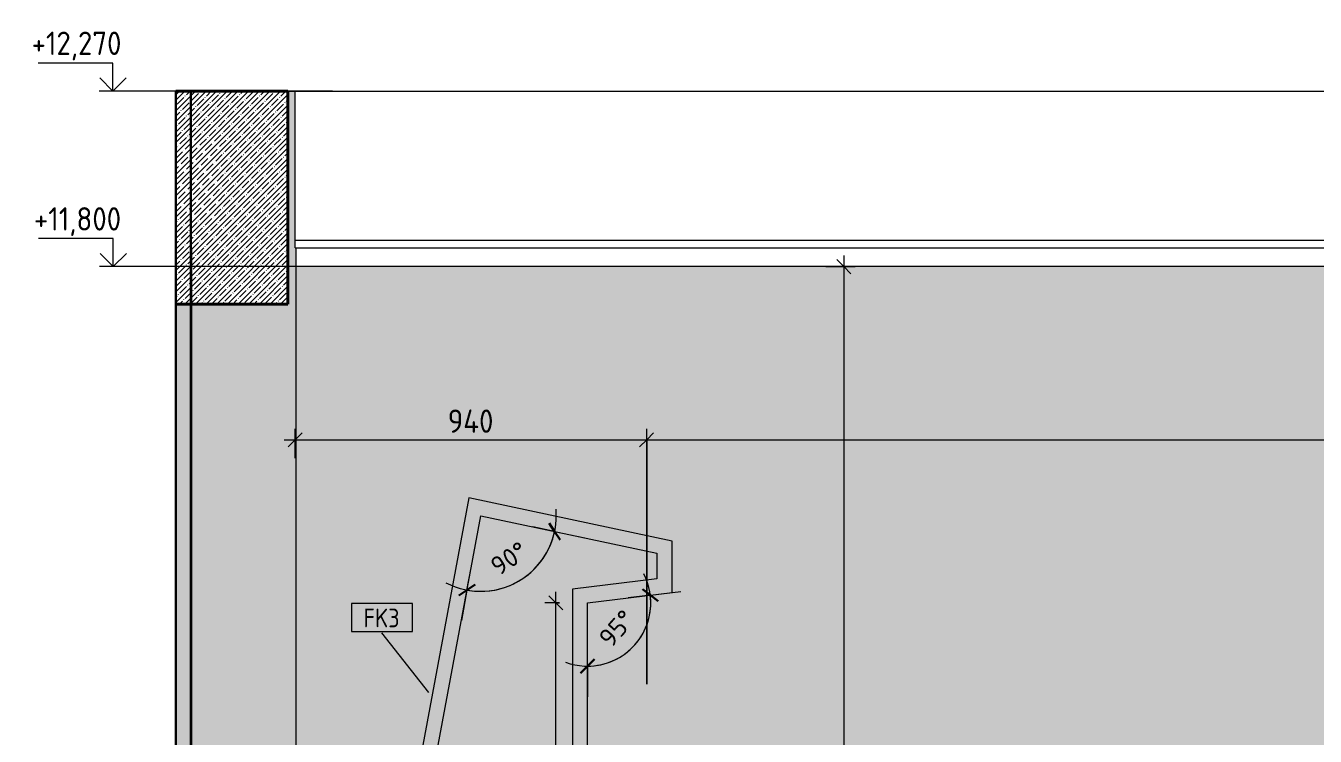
# Model space of a CAD drawing. Header units: millimetres. Extents: x 54605 to 109624, y -2609 to 12445.
# Drawn here: x 101613 to 105064, y 10543 to 12445 of the extents above; entities that cross this region are included whole.
import ezdxf

# ---------------------------------------------------------------- set-up
doc = ezdxf.new("R2010")
doc.units = ezdxf.units.MM
for name, color, linetype, lineweight in [('A-ANNO-DIMS', 7, 'Continuous', 9), ('A-ANNO-DIMS-25', 7, 'Continuous', 9), ('A-CLNG', 7, 'Continuous', 9), ('A-DETL', 7, 'Continuous', 9), ('A-FLOR', 7, 'Continuous', 9), ('A-WALL-IDEN', 7, 'Continuous', 9), ('A-WALL-PATT', 7, 'Continuous', 9), ('G-ANNO-DIMS', 7, 'Continuous', 9), ('G-ANNO-DIMS-1', 7, 'Continuous', 20), ('I-WALL', 7, 'Continuous', 9)]:
    doc.layers.add(name, color=color, linetype=linetype, lineweight=lineweight)
for name, color, linetype, lineweight, true_color in [('A-WALL-5', 7, 'Continuous', 30, 0x3c3c3c), ('A-WALL-7', 7, 'Continuous', 40, 0x3c3c3c), ('A-WALL-FNSH-3', 7, 'Continuous', 30, 0x3c3c3c), ('I-WALL-1', 7, 'Continuous', 9, 0x787878)]:
    doc.layers.add(name, color=color, linetype=linetype, lineweight=lineweight, true_color=true_color)
doc.styles.add('GOST Common_5', font='GOST_Common.ttf', dxfattribs={"width": 0.9, "height": 50})
doc.styles.add('ISOCPEUR_2', font='isocpeur.ttf', dxfattribs={"width": 0.9, "height": 62.5})
doc.styles.add('ISOCPEUR_5', font='isocpeur.ttf', dxfattribs={"height": 50})
doc.dimstyles.new('ISO-2_0_1_0K__СРЕДНИЙ', dxfattribs={"dimscale": 304.8, "dimtxt": 49.799059, "dimasz": 0.123031, "dimexe": 0.19685, "dimexo": 0.123031, "dimgap": 0.082021, "dimtad": 1, "dimdec": 3, "dimrnd": 0.001, "dimdsep": 46, "dimtxsty": 'ISOCPEUR_5', "dimblk1": 'OBLIQUE', "dimblk2": 'OBLIQUE', "dimsah": 1, "dimcen": 0.09, "dimdle": 0.19685, "dimadec": 0, "dimazin": 0, "dimtfac": 1, "dimtdec": 4, "dimtix": 1, "dimtmove": 0, "dimatfit": 3, "dimfxl": 1, "dimtvp": 1, "dimtolj": 1, "dimtzin": 0, "dimarcsym": 2})
doc.dimstyles.new('ISO-2_0_1_0K__СРЕДНИЙ_1', dxfattribs={"dimscale": 304.8, "dimtxt": 49.799059, "dimasz": 0.123031, "dimexe": 0.19685, "dimexo": 0.123031, "dimgap": 0.082021, "dimtad": 1, "dimdec": 3, "dimrnd": 0.001, "dimdsep": 46, "dimtxsty": 'ISOCPEUR_5', "dimblk1": 'OBLIQUE', "dimblk2": 'OBLIQUE', "dimsah": 1, "dimcen": 0.09, "dimdle": 0.19685, "dimadec": 0, "dimazin": 0, "dimtfac": 1, "dimtdec": 4, "dimtix": 1, "dimtmove": 0, "dimatfit": 3, "dimfxl": 1, "dimtvp": 1, "dimtolj": 1, "dimtzin": 0, "dimarcsym": 2})
doc.dimstyles.new('ISO-2_5_0_9К_БОЛЬШОЙ_1', dxfattribs={"dimscale": 304.8, "dimtxt": 62.248823, "dimasz": 0.123031, "dimexe": 0.098425, "dimexo": 0.246063, "dimgap": 0, "dimtad": 1, "dimdec": 0, "dimrnd": 10, "dimzin": 0, "dimdsep": 46, "dimtxsty": 'ISOCPEUR_2', "dimblk1": 'OBLIQUE', "dimblk2": 'OBLIQUE', "dimsah": 1, "dimcen": 0.09, "dimdle": 0.098425, "dimazin": 0, "dimtfac": 1, "dimtdec": 4, "dimtix": 1, "dimtmove": 0, "dimatfit": 3, "dimfxl": 1, "dimtvp": 1, "dimtolj": 1, "dimtzin": 0, "dimarcsym": 2})

# ---------------------------------------------------------------- blocks, each defined once
blk = doc.blocks.new('Высотные отметки - Стрелка_Верх-17668718-Развертка 3_07-4')
at = {"layer": 'G-ANNO-DIMS'}
for p, q in [((-68.2, 12345), (-268.2, 12345)), ((-68.2, 12270), (-68.2, 12345)), ((-30.3, 12270), (-105.3, 12270))]:
    blk.add_line(p, q, dxfattribs=at)
at = {"layer": 'G-ANNO-DIMS-1'}
for q in [(-103.6, 12305.4), (-32.9, 12305.4)]:
    blk.add_line((-68.2, 12270), q, dxfattribs=at)
blk = doc.blocks.new('DIMBLOCK66-Развертка 3_07-4')
at = {"layer": 'A-ANNO-DIMS-25'}
for p, q in [((102334.2, 11287.6), (102334.2, 11366.1)), ((103274.7, 10682.5), (103274.7, 11366.1)), ((102304.2, 11336.1), (103274.7, 11336.1)), ((102334.2, 11336.1), (102334.2, 11287.6)), ((103274.7, 11336.1), (103274.7, 10682.5))]:
    blk.add_line(p, q, dxfattribs=at)
at = {"layer": 'A-ANNO-DIMS-25', "lineweight": 20}
for p, q in [((102334.2, 11336.1), (102315.4, 11317.3)), ((102334.2, 11336.1), (102352.9, 11354.8)), ((103274.7, 11336.1), (103255.9, 11317.3)), ((103274.7, 11336.1), (103293.4, 11354.8))]:
    blk.add_line(p, q, dxfattribs=at)
at = {"layer": 'A-ANNO-DIMS-25', "color": 0, "insert": (102742.2, 11417.7), "char_height": 62.5, "width": 149.397, "attachment_point": 1, "line_spacing_factor": 1.149209, "style": 'ISOCPEUR_2'}
blk.add_mtext('940', dxfattribs=at)
blk = doc.blocks.new('_Oblique')
at = {"color": 0, "linetype": 'ByBlock', "lineweight": -2}
blk.add_line((-0.5, -0.5), (0.5, 0.5), dxfattribs=at)
blk = doc.blocks.new('DIMBLOCK67-Развертка 3_07-4')
at = {"layer": 'A-ANNO-DIMS-25'}
for p, q in [((103274.7, 10682.5), (103274.7, 11366.1)), ((107321.4, 10575), (107321.4, 11366.1)), ((103274.7, 11336.1), (107351.4, 11336.1)), ((103274.7, 11336.1), (103274.7, 10682.5)), ((107321.4, 11336.1), (107321.4, 10575))]:
    blk.add_line(p, q, dxfattribs=at)
at = {"layer": 'A-ANNO-DIMS-25', "lineweight": 20}
for p, q in [((103274.7, 11336.1), (103255.9, 11317.3)), ((103274.7, 11336.1), (103293.4, 11354.8)), ((107321.4, 11336.1), (107302.6, 11317.3)), ((107321.4, 11336.1), (107340.1, 11354.8))]:
    blk.add_line(p, q, dxfattribs=at)
at = {"layer": 'A-ANNO-DIMS-25', "color": 0, "insert": (105216, 11417.7), "char_height": 62.5, "width": 196.802, "attachment_point": 1, "line_spacing_factor": 1.149209, "style": 'ISOCPEUR_2'}
blk.add_mtext('4050', dxfattribs=at)
blk = doc.blocks.new('DIMBLOCK70-Развертка 3_07-4')
at = {"layer": 'A-ANNO-DIMS-25'}
for p, q in [((103028.4, 11091.1), (102969.7, 11103.6)), ((103028.4, 11091.1), (103109.1, 11074)), ((102793.7, 10934.4), (102804.6, 10993.4)), ((102793.7, 10934.4), (102778.6, 10853.3)), ((102793.7, 10934.4), (102793.7, 10934.4))]:
    blk.add_line(p, q, dxfattribs=at)
at = {"layer": 'A-ANNO-DIMS-25', "lineweight": 30}
for p, q in [((103028.4, 11091.1), (103014, 11113.4)), ((103028.4, 11091.1), (103042.9, 11068.9)), ((102793.7, 10934.4), (102815.5, 10949.4)), ((102793.7, 10934.4), (102771.8, 10919.4))]:
    blk.add_line(p, q, dxfattribs=at)
at = {"layer": 'A-ANNO-DIMS-25'}
for start, end in [(242.4634, 5.0006), (259.4639, 348)]:
    blk.add_arc((102830.6, 11133.2), 202.2, start, end, dxfattribs=at)
at = {"layer": 'A-ANNO-DIMS-25', "color": 0, "insert": (102850.9, 11012.2), "char_height": 50, "width": 120.667, "attachment_point": 1, "rotation": 33.732, "line_spacing_factor": 1.149209, "style": 'ISOCPEUR_5'}
blk.add_mtext('90°', dxfattribs=at)
blk = doc.blocks.new('DIMBLOCK71-Развертка 3_07-4')
at = {"layer": 'A-ANNO-DIMS-25'}
for p, q in [((103284.5, 10920.6), (103224.9, 10913.3)), ((103284.5, 10920.6), (103366.3, 10930.7)), ((103116.5, 10730.8), (103116.5, 10790.8)), ((103116.5, 10730.8), (103116.5, 10730.8)), ((103116.5, 10730.8), (103116.5, 10648.3))]:
    blk.add_line(p, q, dxfattribs=at)
at = {"layer": 'A-ANNO-DIMS-25', "lineweight": 30}
for p, q in [((103284.5, 10920.6), (103263.6, 10936.9)), ((103284.5, 10920.6), (103305.4, 10904.3)), ((103116.5, 10730.8), (103135.3, 10749.5)), ((103116.5, 10730.8), (103097.8, 10712))]:
    blk.add_line(p, q, dxfattribs=at)
at = {"layer": 'A-ANNO-DIMS-25'}
for start, end in [(249.6842, 27.3158), (270, 7)]:
    blk.add_arc((103116.5, 10900), 169.2, start, end, dxfattribs=at)
at = {"layer": 'A-ANNO-DIMS-25', "color": 0, "insert": (103142.3, 10810.1), "char_height": 50, "width": 120.667, "attachment_point": 1, "rotation": 48.5, "line_spacing_factor": 1.149209, "style": 'ISOCPEUR_5'}
blk.add_mtext('95°', dxfattribs=at)
blk = doc.blocks.new('DIMBLOCK74-Развертка 3_07-4')
at = {"layer": 'A-ANNO-DIMS-25', "lineweight": 20}
for p, q in [((103031.7, 10900), (103012.9, 10918.8)), ((103031.7, 10900), (103050.4, 10881.2)), ((103031.7, 9500), (103012.9, 9518.8)), ((103031.7, 9500), (103050.4, 9481.2))]:
    blk.add_line(p, q, dxfattribs=at)
at = {"layer": 'A-ANNO-DIMS-25'}
for p, q in [((103031.7, 9470), (103031.7, 10930)), ((103041.5, 10900), (103001.7, 10900)), ((103031.7, 10900), (103041.5, 10900)), ((103080.2, 9500), (103001.7, 9500)), ((103031.7, 9500), (103080.2, 9500))]:
    blk.add_line(p, q, dxfattribs=at)
at = {"layer": 'A-ANNO-DIMS-25', "color": 0, "insert": (102950, 10123.4), "char_height": 62.5, "width": 183.873, "attachment_point": 1, "rotation": 90, "line_spacing_factor": 1.149209, "style": 'ISOCPEUR_2'}
blk.add_mtext('1400', dxfattribs=at)
blk = doc.blocks.new('М_стена_0001 - Типоразмер-25382663-Развертка 3_07-4')
at = {"layer": 'A-WALL-IDEN'}
for p, q in [((733.3, 10898.2), (570, 10898.2)), ((570, 10898.2), (570, 10823.2)), ((733.3, 10823.2), (733.3, 10898.2)), ((570, 10823.2), (733.3, 10823.2))]:
    blk.add_line(p, q, dxfattribs=at)
blk = doc.blocks.new('DIMBLOCK75-Развертка 3_07-4')
at = {"layer": 'A-ANNO-DIMS-25', "lineweight": 20}
for p, q in [((103802.6, 11800), (103783.8, 11818.8)), ((103802.6, 11800), (103821.3, 11781.2)), ((103802.6, 8400), (103783.8, 8418.7)), ((103802.6, 8400), (103821.3, 8381.2))]:
    blk.add_line(p, q, dxfattribs=at)
at = {"layer": 'A-ANNO-DIMS-25'}
for p, q in [((103802.6, 11830), (103802.6, 8370)), ((103754.1, 11800), (103832.6, 11800)), ((103802.6, 11800), (103754.1, 11800)), ((103754.1, 8400), (103832.6, 8400)), ((103802.6, 8400), (103754.1, 8400))]:
    blk.add_line(p, q, dxfattribs=at)
at = {"layer": 'A-ANNO-DIMS-25', "color": 0, "insert": (103720.9, 10018), "char_height": 62.5, "width": 196.802, "attachment_point": 1, "rotation": 90, "line_spacing_factor": 1.149209, "style": 'ISOCPEUR_2'}
blk.add_mtext('3400', dxfattribs=at)

msp = doc.modelspace()

# ---------------------------------------------------------------- hatches: boundary and pattern name
at = {"layer": 'A-WALL-PATT'}
h = msp.add_hatch(color=256, dxfattribs=at)
h.paths.add_polyline_path([(102055.1722, 8400), (102334.1722, 8400), (102334.1722, 12270), (102314.1722, 12270), (102314.1722, 11700), (102055.1722, 11700), (102055.1722, 9220), (102330.1076, 9220), (102330.1076, 9204), (102055.1722, 9204), (102055.1722, 8516.1851)])
h.paths.add_polyline_path([(102330.1076, 8500), (102314.1076, 8500), (102314.1722, 9170), (102330.1076, 9170), (102330.1076, 8516.1851)])
msp.add_hatch(color=256, dxfattribs=at).paths.add_polyline_path([(102334.1722, 8400), (102335.1722, 8400), (102335.1722, 11850), (102334.1722, 11850), (102334.1722, 8516.1851)])
h = msp.add_hatch(color=256, dxfattribs=at)
h.paths.add_polyline_path([(102349.1722, 8450), (102784.1722, 8450), (102783.9525, 8659), (102718.4525, 8659), (102718.4525, 8741), (102784.1722, 8741), (102784.1722, 9259), (102774.1722, 9259), (102774.1722, 9341), (102784.1722, 9341), (102784.1722, 9500), (102335.1722, 9500), (102335.1722, 8450), (102335.8853, 8450)])
h.paths.add_polyline_path([(105932.9435, 8450), (106292.9304, 8450), (106292.9304, 9150), (103284.1722, 9150), (103284.1722, 8741), (103351.1567, 8741), (103351.1567, 8659), (103284.1722, 8659), (103284.1722, 8450), (105903.2548, 8450)])
h.paths.add_polyline_path([(109292.9304, 8450), (109293.1722, 8450), (109293.1722, 11800), (102335.1722, 11800), (102335.1722, 10148.4561), (102606.4727, 10148.4561), (102798.4123, 11180.9106), (103342.6131, 11065.2371), (103342.6131, 10927.7629), (103116.5025, 10900), (103116.5025, 9820), (103271.3835, 9820), (103271.3835, 10500), (107321.3835, 10500), (107321.3835, 9150), (109292.9304, 9150), (109292.9304, 8516.1851)])
h.paths.add_polyline_path([(102768.9525, 8697.5), (102770.2025, 8697.8349), (102771.1176, 8698.75), (102771.4525, 8700), (102771.1176, 8701.25), (102770.2025, 8702.1651), (102768.9525, 8702.5), (102767.7025, 8702.1651), (102766.7875, 8701.25), (102766.4525, 8700), (102766.7875, 8698.75), (102767.7296, 8697.8237), (102768.3055, 8697.5852)])
h.paths.add_polyline_path([(103319.6567, 8697.5), (103320.9067, 8697.8349), (103321.8217, 8698.75), (103322.1567, 8700), (103321.8217, 8701.25), (103320.9067, 8702.1651), (103319.6567, 8702.5), (103318.4067, 8702.1651), (103317.4916, 8701.25), (103317.1567, 8700), (103317.4916, 8698.75), (103318.4338, 8697.8237), (103319.0096, 8697.5852)])
h.paths.add_polyline_path([(103300.6567, 8697.5), (103301.9067, 8697.8349), (103302.8217, 8698.75), (103303.1567, 8700), (103302.8217, 8701.25), (103301.9067, 8702.1651), (103300.6567, 8702.5), (103299.4067, 8702.1651), (103298.4916, 8701.25), (103298.1567, 8700), (103298.4916, 8698.75), (103299.4338, 8697.8237), (103300.0096, 8697.5852)])
h.paths.add_polyline_path([(102749.9525, 8697.5), (102751.2025, 8697.8349), (102752.1176, 8698.75), (102752.4525, 8700), (102752.1176, 8701.25), (102751.2025, 8702.1651), (102749.9525, 8702.5), (102748.7025, 8702.1651), (102747.7875, 8701.25), (102747.4525, 8700), (102747.7875, 8698.75), (102748.7296, 8697.8237), (102749.3055, 8697.5852)])
h.paths.add_polyline_path([(102784.1722, 9260), (102784.1722, 9262), (102777.1722, 9262), (102777.1722, 9338), (102784.1722, 9338), (102784.1722, 9340), (102775.1722, 9340), (102775.1722, 9260), (102777.1722, 9260)])
h.paths.add_polyline_path([(102784.1722, 9540), (102784.1722, 9820), (103076.5025, 9820), (103076.5025, 10936.6532), (103301.8816, 10964.3263), (103301.8816, 11033.0012), (102830.6272, 11133.1695), (102640.0401, 10108.4561), (102335.1722, 10108.4561), (102335.1722, 9540)])
h.paths.add_polyline_path([(102548.4277, 10159), (102493.477, 10159), (102493.477, 10241), (102575.477, 10241), (102575.477, 10159), (102558.977, 10159)])
h.paths.add_polyline_path([(102543.977, 10197.5), (102545.227, 10197.8349), (102546.1421, 10198.75), (102546.477, 10200), (102546.1421, 10201.25), (102545.227, 10202.1651), (102543.977, 10202.5), (102542.727, 10202.1651), (102541.8119, 10201.25), (102541.477, 10200), (102541.8119, 10198.75), (102542.727, 10197.8349), (102543.3299, 10197.5852)])
h.paths.add_polyline_path([(102524.977, 10197.5), (102526.227, 10197.8349), (102527.1421, 10198.75), (102527.477, 10200), (102527.1421, 10201.25), (102526.227, 10202.1651), (102524.977, 10202.5), (102523.727, 10202.1651), (102522.8119, 10201.25), (102522.477, 10200), (102522.8119, 10198.75), (102523.727, 10197.8349), (102524.3299, 10197.5852)])
h.paths.add_polyline_path([(105949.977, 10559), (105933.477, 10559), (105933.477, 10641), (106015.477, 10641), (106015.477, 10559), (105998.977, 10559)])
h.paths.add_polyline_path([(105983.977, 10597.5), (105985.227, 10597.8349), (105986.1421, 10598.75), (105986.477, 10600), (105986.1421, 10601.25), (105985.227, 10602.1651), (105983.977, 10602.5), (105982.727, 10602.1651), (105981.8119, 10601.25), (105981.477, 10600), (105981.8119, 10598.75), (105982.727, 10597.8349), (105983.3299, 10597.5852)])
h.paths.add_polyline_path([(105964.977, 10597.5), (105966.227, 10597.8349), (105967.1421, 10598.75), (105967.477, 10600), (105967.1421, 10601.25), (105966.227, 10602.1651), (105964.977, 10602.5), (105963.727, 10602.1651), (105962.8119, 10601.25), (105962.477, 10600), (105962.8119, 10598.75), (105963.727, 10597.8349), (105964.3299, 10597.5852)])
h.paths.add_polyline_path([(105144.3835, 10700), (105144.3835, 10900), (105444.3835, 10900), (105444.3835, 10700)])
h = msp.add_hatch(color=256, dxfattribs=at)
h.paths.add_polyline_path([(102784.1722, 9500), (102784.1722, 9540), (102335.1722, 9540), (102335.1722, 9500)])
h.paths.add_polyline_path([(103116.5025, 9820), (103116.5025, 10900), (103342.6131, 10927.7629), (103342.6131, 11065.2371), (102798.4123, 11180.9106), (102606.4727, 10148.4561), (102335.1722, 10148.4561), (102335.1722, 10108.4561), (102640.0401, 10108.4561), (102830.6272, 11133.1695), (103301.8816, 11033.0012), (103301.8816, 10964.3263), (103076.5025, 10936.6532), (103076.5025, 9820), (103084.7378, 9820)])
at = {"layer": 'I-WALL-1'}
h = msp.add_hatch(dxfattribs=at)
h.set_pattern_fill('FP_17', color=256, style=0, pattern_type=2)
h.set_pattern_definition([(45, (101914.172, 0), (-14.25598, 14.25598), []), (45, (101928.428, 0), (-14.25598, 14.25598), [25.202, -5.04, 0.8382, -4.202])])
h.paths.add_polyline_path([(102262.1852, 11700), (102314.1722, 11700), (102314.1722, 12270), (102014.0304, 12270), (102014.1722, 11700), (102055.1722, 11700)])
h = msp.add_hatch(dxfattribs=at)
h.set_pattern_fill('FP_19', color=256, style=0, pattern_type=2)
h.set_pattern_definition([(0, (101914.172, 0), (30.48, 7.62), [2.515, -20.345, 2.515, -20.345, -121.92]), (0, (101914.172, 0), (30.48, 7.62), [-45.72, 2.515, -43.205, 2.515, -20.345, -53.34]), (0, (101914.172, 0), (30.48, 7.62), [-114.3, 2.515, -12.725, 2.515, -35.585]), (120, (101925.602, 3.81), (-21.8391136, 22.5864543), [2.515, -20.345, 2.515, -20.345, -121.92]), (120, (101925.602, 3.81), (-21.8391136, 22.5864543), [-45.72, 2.515, -43.205, 2.515, -20.345, -53.34]), (120, (101925.602, 3.81), (-21.8391136, 22.5864543), [-114.3, 2.515, -12.725, 2.515, -35.585]), (240, (101929.412, 19.05), (-8.6408864, -30.2064543), [2.515, -20.345, 2.515, -20.345, -121.92]), (240, (101929.412, 19.05), (-8.6408864, -30.2064543), [-45.72, 2.515, -43.205, 2.515, -20.345, -53.34]), (240, (101929.412, 19.05), (-8.6408864, -30.2064543), [-114.3, 2.515, -12.725, 2.515, -35.585])])
h.paths.add_polyline_path([(102034.1722, 8400), (102054.1722, 8400), (102054.1722, 11700), (102014.1722, 11700), (102014.1722, 9200), (102034.1722, 9200), (102014.2964, 8400)])

# ---------------------------------------------------------------- linework, layer by layer
at = {"layer": 'A-CLNG'}
msp.add_line((109593.1722, 11800), (102334.1722, 11800), dxfattribs=at)
at = {"layer": 'A-DETL'}
msp.add_line((102334.1722, 11850), (109593.1722, 11850), dxfattribs=at)
at = {"layer": 'A-FLOR'}
for p, q in [((102314.1722, 12270), (109614.3467, 12270)), ((109294.1722, 11870), (102334.1722, 11870))]:
    msp.add_line(p, q, dxfattribs=at)
at = {"layer": 'A-WALL-5'}
for p, q in [((102014.1722, 12270), (102014.1722, 8395.0927)), ((102054.1722, 11850), (102054.1722, 12270))]:
    msp.add_line(p, q, dxfattribs=at)
at = {"layer": 'A-WALL-7'}
for p, q in [((102314.1722, 12270), (102014.0304, 12270)), ((102314.1722, 11700), (102314.1722, 12270)), ((102014.0304, 11700), (102314.1722, 11700))]:
    msp.add_line(p, q, dxfattribs=at)
at = {"layer": 'A-WALL-FNSH-3'}
for p, q in [((102054.1722, 11850), (102054.1722, 8400)), ((102055.1722, 11850), (102054.1722, 11850)), ((102055.1722, 8400), (102055.1722, 11850))]:
    msp.add_line(p, q, dxfattribs=at)
at = {"layer": 'A-WALL-IDEN'}
msp.add_line((102691.2101, 10660.267), (102565.8601, 10819.7576), dxfattribs=at)
at = {"layer": 'G-ANNO-DIMS'}
for p, q in [((101891.3858, 12270), (101845.9433, 12270)), ((102433.3437, 12270), (101891.3858, 12270)), ((101888.0196, 11800), (101846.8136, 11800)), ((102392.9493, 11800), (101888.0196, 11800))]:
    msp.add_line(p, q, dxfattribs=at)
at = {"layer": 'I-WALL'}
for p, q in [((102334.1722, 11850), (102334.1722, 12270)), ((102334.1722, 11850), (102335.1722, 11850)), ((102335.1722, 11850), (102335.1722, 8400)), ((102798.4123, 11180.9106), (102606.4727, 10148.4561)), ((103342.6131, 11065.2371), (102798.4123, 11180.9106)), ((102640.0401, 10108.4561), (102830.6272, 11133.1695)), ((102830.6272, 11133.1695), (103301.8816, 11033.0012)), ((103342.6131, 10927.7629), (103342.6131, 11065.2371)), ((103301.8816, 11033.0012), (103301.8816, 10964.3263)), ((103301.8816, 10964.3263), (103076.5025, 10936.6532)), ((103076.5025, 10936.6532), (103076.5025, 9540)), ((103116.5025, 10900), (103342.6131, 10927.7629)), ((103116.5025, 9500), (103116.5025, 10900))]:
    msp.add_line(p, q, dxfattribs=at)

# ---------------------------------------------------------------- block references
at = {"layer": 'A-WALL-IDEN'}
msp.add_blockref('М_стена_0001 - Типоразмер-25382663-Развертка 3_07-4', (101914.1722, 0), dxfattribs=at)
at = {"layer": 'G-ANNO-DIMS'}
for p in [(101914.1722, 0), (101915.0425, -470)]:
    msp.add_blockref('Высотные отметки - Стрелка_Верх-17668718-Развертка 3_07-4', p, dxfattribs=at)

# ---------------------------------------------------------------- texts
at = {"layer": 'A-WALL-IDEN', "insert": (102516.608, 10884.6508), "char_height": 50, "width": 122.658187, "attachment_point": 1, "style": 'GOST Common_5'}
msp.add_mtext('FK3', dxfattribs=at)

# ---------------------------------------------------------------- dimensions: what is measured, and where the dimension line sits
at = {"layer": 'A-ANNO-DIMS'}
for base, p1, p2, override, picture, middle in [((103802.5625, 8400), (103829.079, 11800), (103829.079, 8400), {"dimpost": '<>', "dimfxl": 3400}, 'DIMBLOCK75-Развертка 3_07-4', (103771.3125, 10100)), ((103031.6796, 10900), (103005.1631, 9500), (103116.5025, 10900), {"dimpost": '<>', "dimfxl": 1404.420332}, 'DIMBLOCK74-Развертка 3_07-4', (103000.4296, 10200))]:
    dim = msp.add_linear_dim(base=base, p1=p1, p2=p2, angle=90, dimstyle='ISO-2_5_0_9К_БОЛЬШОЙ_1', override=override, dxfattribs=at)
    dim.commit()
    dim.dimension.update_dxf_attribs({"geometry": picture, "text_midpoint": middle})
for base, p1, p2, override, picture, middle in [((103274.6567, 11336.0648), (102334.1722, 11362.5813), (103274.6567, 10607.5), {"dimpost": '<>', "dimfxl": 1206.092408}, 'DIMBLOCK66-Развертка 3_07-4', (102804.4144, 11367.3148)), ((107321.3835, 11336.0648), (103274.6567, 10607.5), (107321.3835, 10500), {"dimpost": '<>', "dimfxl": 4048.154373}, 'DIMBLOCK67-Развертка 3_07-4', (105298.0201, 11367.3148))]:
    dim = msp.add_linear_dim(base=base, p1=p1, p2=p2, dimstyle='ISO-2_5_0_9К_БОЛЬШОЙ_1', override=override, dxfattribs=at)
    dim.commit()
    dim.dimension.update_dxf_attribs({"geometry": picture, "text_midpoint": middle})
for base, center, p1, p2, dimstyle, override, picture, middle in [((102896.3813, 10941.9449), (102830.6272, 11133.1695), (102771.7089, 10816.3882), (103145.7999, 11066.1774), 'ISO-2_0_1_0K__СРЕДНИЙ', {"dimpost": '<>', "dimfxl": 449.820841}, 'DIMBLOCK70-Развертка 3_07-4', (102915.1528, 11006.5817)), ((103207.0064, 10757.0212), (103116.5025, 10900), (103116.5025, 10610.7845), (103403.5623, 10935.2465), 'ISO-2_0_1_0K__СРЕДНИЙ_1', {"dimpost": '<>', "dimfxl": 433.219189}, 'DIMBLOCK71-Развертка 3_07-4', (103205.7897, 10821.0054))]:
    dim = msp.add_angular_dim_3p(base=base, center=center, p1=p1, p2=p2, dimstyle=dimstyle, override=override, dxfattribs=at)
    dim.commit()
    dim.dimension.update_dxf_attribs({"geometry": picture, "text_midpoint": middle})

# ---------------------------------------------------------------- next in the draw order: texts
at = {"layer": 'G-ANNO-DIMS', "char_height": 62.5, "attachment_point": 1, "line_spacing_factor": 1.149209, "style": 'ISOCPEUR_2', "bg_fill": 3, "box_fill_scale": 1.25, "bg_fill_color": 256, "bg_fill_true_color": 13158600, "bg_fill_transparency": 0}
for s, insert, width in [('+12,270', (101628.3109, 12429.1535), 288.317595), ('+11,800', (101634.4721, 11959.1535), 275.61967)]:
    msp.add_mtext(s, dxfattribs=dict(at, insert=insert, width=width))

doc.saveas('drawing.dxf')
